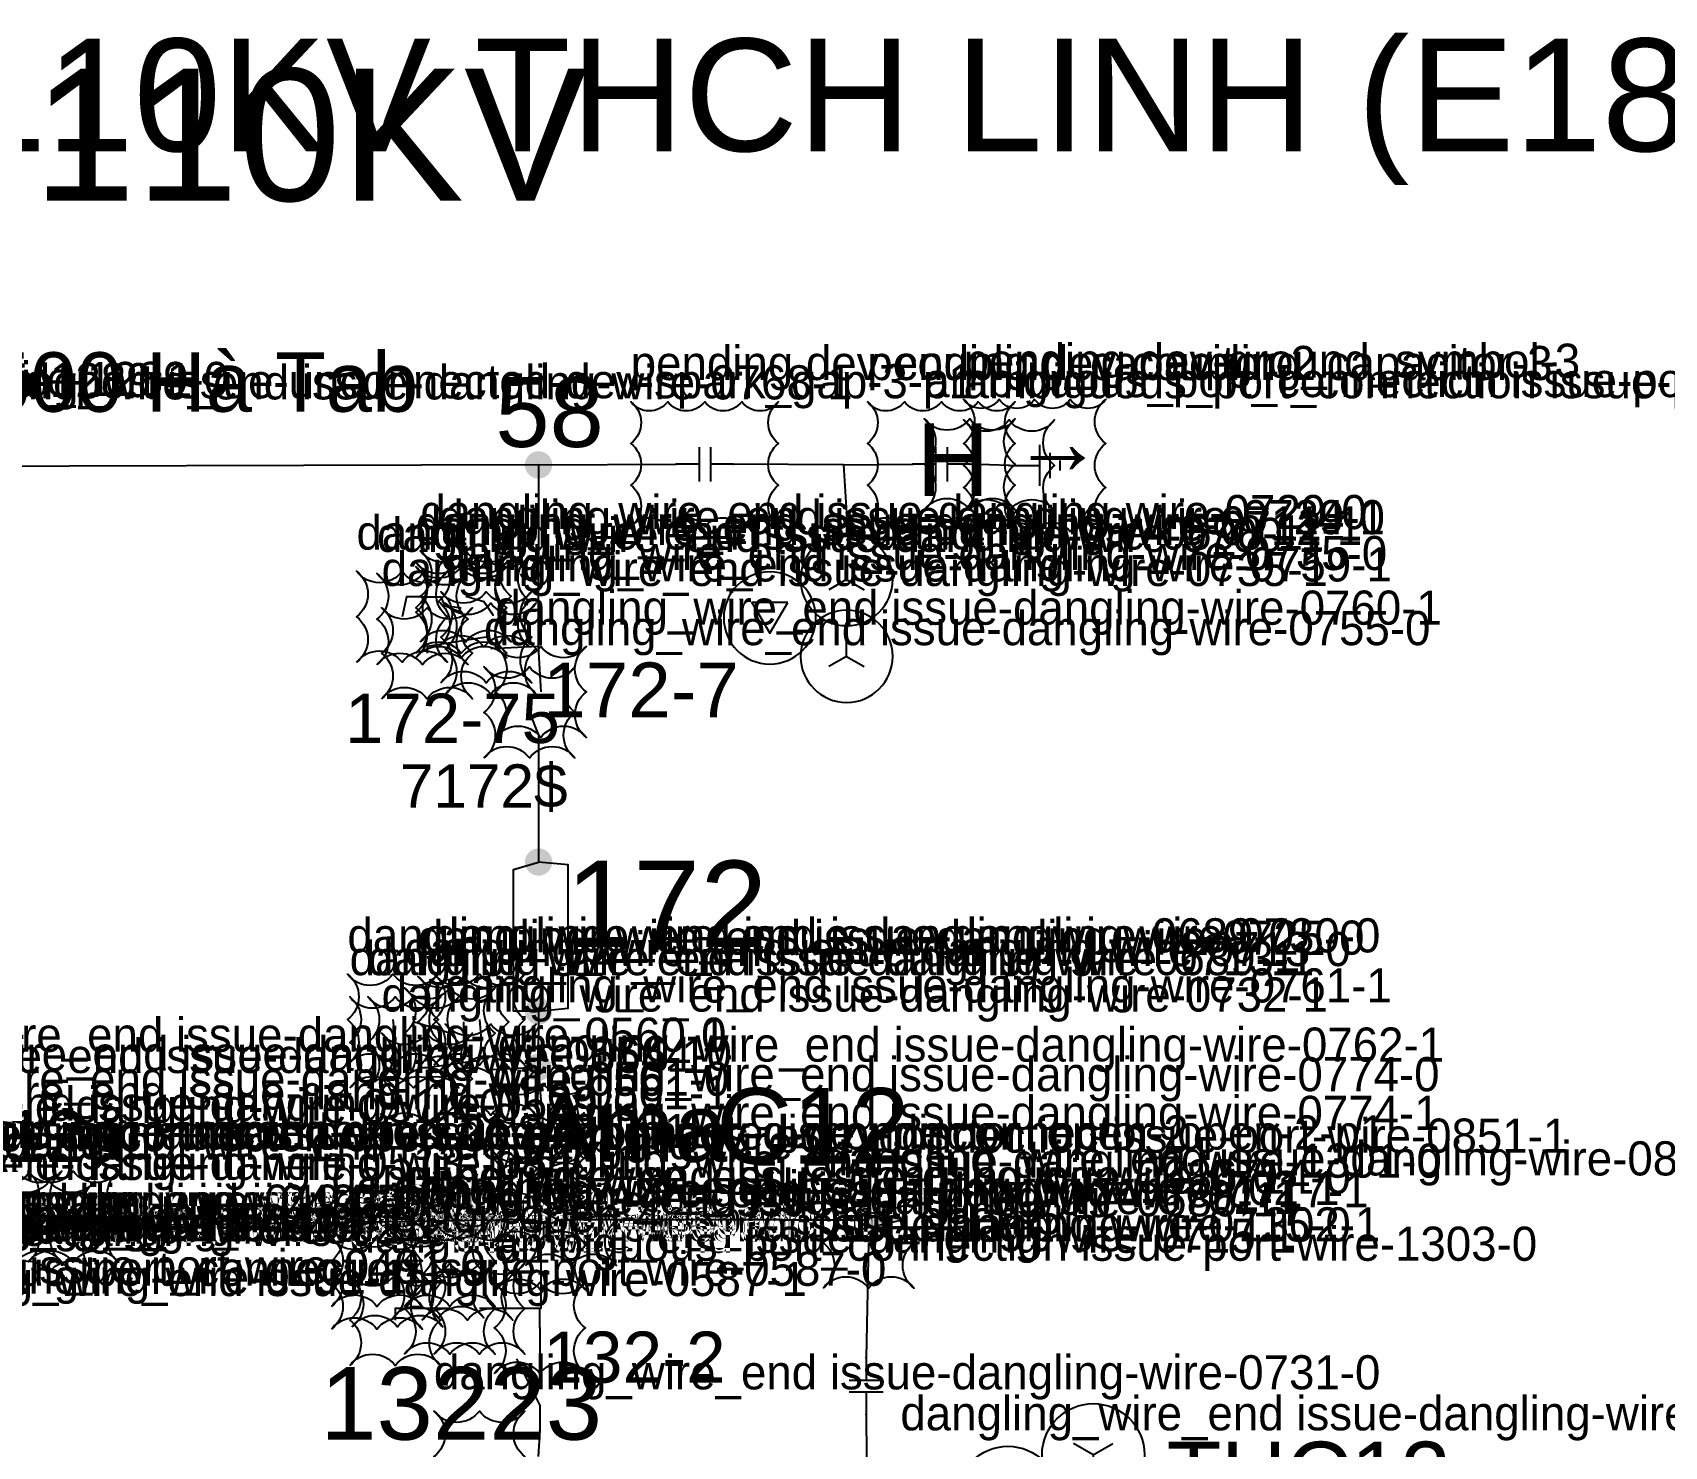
# Model space of a CAD drawing. Header units: millimetres. Extents: x -274 to 321, y 3 to 213.
# Drawn here: x 145.2 to 216.9, y 151 to 213.2 of the extents above; entities that cross this region are included whole.
import ezdxf

# ---------------------------------------------------------------- set-up
doc = ezdxf.new("R2010")
doc.units = ezdxf.units.MM
doc.layers.add('AI_REVIEW', color=2, linetype='Continuous')
doc.layers.add('TEXT', color=7, linetype='Continuous')
for name, color, linetype, lineweight in [('GROUND', 3, 'Continuous', 25), ('HV_110KV', 1, 'Continuous', 25), ('SLD_OTHER', 7, 'Continuous', 25)]:
    doc.layers.add(name, color=color, linetype=linetype, lineweight=lineweight)
doc.layers.add('SYM_PORTS', color=8, linetype='Continuous', plot=False)
doc.styles.add('SLD_TEXT', font='arial.ttf')

# ---------------------------------------------------------------- blocks, each defined once
blk = doc.blocks.new('SYM_GROUND_SYMBOL')
at = {"lineweight": 25}
for points in [[(0, 1.25), (0, -0.25)], [(-1, -0.25), (1, -0.25)], [(-0.625, -0.75), (0.625, -0.75)], [(-0.25, -1.25), (0.25, -1.25)]]:
    blk.add_lwpolyline(points, dxfattribs=at)
at = {"layer": 'SYM_PORTS'}
blk.add_point((0, 1.25), dxfattribs=at)
blk = doc.blocks.new('SYM_COUPLING_CAPACITOR')
at = {"lineweight": 25}
for points in [[(0, 1.25), (0, 0.25)], [(-0.75, 0.25), (0.75, 0.25)], [(-0.75, -0.25), (0.75, -0.25)], [(0, -0.25), (0, -1.25)]]:
    blk.add_lwpolyline(points, dxfattribs=at)
at = {"layer": 'SYM_PORTS'}
for p in [(0, 1.25), (0, -1.25)]:
    blk.add_point(p, dxfattribs=at)
blk.add_attdef('DEVICE_CODE', (1.75, -1.75), '', height=2)
blk = doc.blocks.new('SYM_VOLTAGE_TRANSFORMER')
at = {"lineweight": 25}
for points in [[(0, 4.625), (0, 3.625)], [(0, 1.375), (0, 2.375)], [(0, 1.375), (-0.8625, 0.875)], [(0, 1.375), (0.8625, 0.875)], [(0, -2.375), (0, -1.375)], [(0, -2.375), (-0.8625, -2.875)], [(0, -2.375), (0.8625, -2.875)]]:
    blk.add_lwpolyline(points, dxfattribs=at)
blk.add_lwpolyline([(2.875, 0.25), (4.625, 0.25), (3.75, -1.25)], close=True, dxfattribs=at)
for centre in [(0, 1.375), (3.75, -0.5), (0, -2.375)]:
    blk.add_circle(centre, 2.25, dxfattribs=at)
at = {"layer": 'SYM_PORTS'}
blk.add_point((0, 4.625), dxfattribs=at)
blk.add_attdef('DEVICE_CODE', (7, 1.625), '', height=2)
at = {"flags": 1}
blk.add_attdef('RATIO', (7, -1.375), '', height=2, dxfattribs=at)
blk = doc.blocks.new('SYM_DISCONNECTOR_OPEN')
at = {"lineweight": 25}
for points in [[(0, 2.5), (0, 1.25)], [(0, -1.25), (-1.125, 1)], [(0, -1.25), (0, -2.5)]]:
    blk.add_lwpolyline(points, dxfattribs=at)
at = {"layer": 'SYM_PORTS'}
for p in [(0, 2.5), (0, -2.5)]:
    blk.add_point(p, dxfattribs=at)
blk.add_attdef('DEVICE_CODE', (1, -0.5), '', height=2)
blk = doc.blocks.new('SYM_CABLE_TERMINATION')
at = {"lineweight": 25}
for points in [[(0, 1.25), (0, 0.5)], [(0, -0.625), (0, -1.25)]]:
    blk.add_lwpolyline(points, dxfattribs=at)
blk.add_lwpolyline([(-0.625, 0.5), (0.625, 0.5), (0, -0.625)], close=True, dxfattribs=at)
at = {"layer": 'SYM_PORTS'}
for p in [(0, 1.25), (0, -1.25)]:
    blk.add_point(p, dxfattribs=at)
blk = doc.blocks.new('SYM_LINE_FEEDER_ARROW')
blk.add_hatch(color=7).paths.add_polyline_path([(0, -3), (-0.5, -0.75), (0, -1.25), (0.5, -0.75)])
at = {"lineweight": 25}
blk.add_lwpolyline([(0, 3), (0, -1.25)], dxfattribs=at)
blk.add_lwpolyline([(0, -3), (-0.5, -0.75), (0, -1.25), (0.5, -0.75)], close=True, dxfattribs=at)
at = {"layer": 'SYM_PORTS'}
blk.add_point((0, 3), dxfattribs=at)
blk.add_attdef('LINE_NAME', (1.5, 0), '', height=2)

msp = doc.modelspace()

# ---------------------------------------------------------------- hatches: boundary and pattern name
at = {"layer": 'SLD_OTHER'}
h = msp.add_hatch(color=7, dxfattribs=at)
edge = h.paths.add_edge_path()
edge.add_arc((167.4, 194.175), 0.6, 0, 360)
h = msp.add_hatch(color=7, dxfattribs=at)
edge = h.paths.add_edge_path()
edge.add_arc((167.4, 176.725), 0.6, 0, 360)
h = msp.add_hatch(color=7, dxfattribs=at)
edge = h.paths.add_edge_path()
edge.add_arc((167.4, 170.175), 0.6, 0, 360)
h = msp.add_hatch(color=7, dxfattribs=at)
edge = h.paths.add_edge_path()
edge.add_arc((167.375, 167.7), 0.6, 0, 360)

# ---------------------------------------------------------------- linework, layer by layer
at = {"layer": 'AI_REVIEW'}
for points in [[(171.45, 191.45, -0.5), (173.075, 191.45, -0.5), (174.7, 191.45, -0.5), (176.325, 191.45, -0.5), (177.95, 191.45, -0.5), (177.95, 193.283, -0.5), (177.95, 195.117, -0.5), (177.95, 196.95, -0.5), (176.325, 196.95, -0.5), (174.7, 196.95, -0.5), (173.075, 196.95, -0.5), (171.45, 196.95, -0.5), (171.45, 195.117, -0.5), (171.45, 193.283, -0.5)], [(181.85, 191.45, -0.5), (183.475, 191.45, -0.5), (185.1, 191.45, -0.5), (186.725, 191.45, -0.5), (188.35, 191.45, -0.5), (188.35, 193.283, -0.5), (188.35, 195.117, -0.5), (188.35, 196.95, -0.5), (186.725, 196.95, -0.5), (185.1, 196.95, -0.5), (183.475, 196.95, -0.5), (181.85, 196.95, -0.5), (181.85, 195.117, -0.5), (181.85, 193.283, -0.5)], [(186.075, 191.25, -0.5), (187.637, 191.25, -0.5), (189.2, 191.25, -0.5), (190.762, 191.25, -0.5), (192.325, 191.25, -0.5), (192.325, 193.183, -0.5), (192.325, 195.117, -0.5), (192.325, 197.05, -0.5), (190.762, 197.05, -0.5), (189.2, 197.05, -0.5), (187.637, 197.05, -0.5), (186.075, 197.05, -0.5), (186.075, 195.117, -0.5), (186.075, 193.183, -0.5)], [(184.35, 192.2, -0.5), (186.35, 192.2, -0.5), (188.35, 192.2, -0.5), (188.35, 194.2, -0.5), (188.35, 196.2, -0.5), (186.35, 196.2, -0.5), (184.35, 196.2, -0.5), (184.35, 194.2, -0.5)], [(186.075, 192.15, -0.5), (188.075, 192.15, -0.5), (190.075, 192.15, -0.5), (190.075, 194.15, -0.5), (190.075, 196.15, -0.5), (188.075, 196.15, -0.5), (186.075, 196.15, -0.5), (186.075, 194.15, -0.5)], [(162.2, 186.4, -0.5), (164.2, 186.4, -0.5), (166.2, 186.4, -0.5), (166.2, 188.4, -0.5), (166.2, 190.4, -0.5), (164.2, 190.4, -0.5), (162.2, 190.4, -0.5), (162.2, 188.4, -0.5)], [(163, 186.175, -0.5), (165, 186.175, -0.5), (167, 186.175, -0.5), (167, 188.175, -0.5), (167, 190.175, -0.5), (165, 190.175, -0.5), (163, 190.175, -0.5), (163, 188.175, -0.5)], [(163, 186.175, -0.5), (165, 186.175, -0.5), (167, 186.175, -0.5), (167, 188.175, -0.5), (167, 190.175, -0.5), (165, 190.175, -0.5), (163, 190.175, -0.5), (163, 188.175, -0.5)], [(163, 186.175, -0.5), (165, 186.175, -0.5), (167, 186.175, -0.5), (167, 188.175, -0.5), (167, 190.175, -0.5), (165, 190.175, -0.5), (163, 190.175, -0.5), (163, 188.175, -0.5)], [(159.4, 185.5, -0.5), (161.4, 185.5, -0.5), (163.4, 185.5, -0.5), (163.4, 187.5, -0.5), (163.4, 189.5, -0.5), (161.4, 189.5, -0.5), (159.4, 189.5, -0.5), (159.4, 187.5, -0.5)], [(160.3, 185.4, -0.5), (162.3, 185.4, -0.5), (164.3, 185.4, -0.5), (164.3, 187.4, -0.5), (164.3, 189.4, -0.5), (162.3, 189.4, -0.5), (160.3, 189.4, -0.5), (160.3, 187.4, -0.5)], [(162, 185.9, -0.5), (164, 185.9, -0.5), (166, 185.9, -0.5), (166, 187.9, -0.5), (166, 189.9, -0.5), (164, 189.9, -0.5), (162, 189.9, -0.5), (162, 187.9, -0.5)], [(162, 185.7, -0.5), (164, 185.7, -0.5), (166, 185.7, -0.5), (166, 187.7, -0.5), (166, 189.7, -0.5), (164, 189.7, -0.5), (162, 189.7, -0.5), (162, 187.7, -0.5)], [(163.1, 184.6, -0.5), (165.1, 184.6, -0.5), (167.1, 184.6, -0.5), (167.1, 186.6, -0.5), (167.1, 188.6, -0.5), (165.1, 188.6, -0.5), (163.1, 188.6, -0.5), (163.1, 186.6, -0.5)], [(160.5, 183.9, -0.5), (162.5, 183.9, -0.5), (164.5, 183.9, -0.5), (164.5, 185.9, -0.5), (164.5, 187.9, -0.5), (162.5, 187.9, -0.5), (160.5, 187.9, -0.5), (160.5, 185.9, -0.5)], [(163.3, 184.1, -0.5), (165.3, 184.1, -0.5), (167.3, 184.1, -0.5), (167.3, 186.1, -0.5), (167.3, 188.1, -0.5), (165.3, 188.1, -0.5), (163.3, 188.1, -0.5), (163.3, 186.1, -0.5)], [(165.5, 182.2, -0.5), (167.5, 182.2, -0.5), (169.5, 182.2, -0.5), (169.5, 184.2, -0.5), (169.5, 186.2, -0.5), (167.5, 186.2, -0.5), (165.5, 186.2, -0.5), (165.5, 184.2, -0.5)], [(165, 181.3, -0.5), (167, 181.3, -0.5), (169, 181.3, -0.5), (169, 183.3, -0.5), (169, 185.3, -0.5), (167, 185.3, -0.5), (165, 185.3, -0.5), (165, 183.3, -0.5)], [(159, 167.8, -0.5), (161, 167.8, -0.5), (163, 167.8, -0.5), (163, 169.8, -0.5), (163, 171.8, -0.5), (161, 171.8, -0.5), (159, 171.8, -0.5), (159, 169.8, -0.5)], [(162.1, 167.7, -0.5), (164.1, 167.7, -0.5), (166.1, 167.7, -0.5), (166.1, 169.7, -0.5), (166.1, 171.7, -0.5), (164.1, 171.7, -0.5), (162.1, 171.7, -0.5), (162.1, 169.7, -0.5)], [(162.8, 167.8, -0.5), (164.8, 167.8, -0.5), (166.8, 167.8, -0.5), (166.8, 169.8, -0.5), (166.8, 171.8, -0.5), (164.8, 171.8, -0.5), (162.8, 171.8, -0.5), (162.8, 169.8, -0.5)], [(159.1, 166.8, -0.5), (161.1, 166.8, -0.5), (163.1, 166.8, -0.5), (163.1, 168.8, -0.5), (163.1, 170.8, -0.5), (161.1, 170.8, -0.5), (159.1, 170.8, -0.5), (159.1, 168.8, -0.5)], [(159.9, 166.8, -0.5), (161.9, 166.8, -0.5), (163.9, 166.8, -0.5), (163.9, 168.8, -0.5), (163.9, 170.8, -0.5), (161.9, 170.8, -0.5), (159.9, 170.8, -0.5), (159.9, 168.8, -0.5)], [(161.5, 167.2, -0.5), (163.5, 167.2, -0.5), (165.5, 167.2, -0.5), (165.5, 169.2, -0.5), (165.5, 171.2, -0.5), (163.5, 171.2, -0.5), (161.5, 171.2, -0.5), (161.5, 169.2, -0.5)], [(163.3, 165.6, -0.5), (165.3, 165.6, -0.5), (167.3, 165.6, -0.5), (167.3, 167.6, -0.5), (167.3, 169.6, -0.5), (165.3, 169.6, -0.5), (163.3, 169.6, -0.5), (163.3, 167.6, -0.5)], [(160.5, 165.2, -0.5), (162.5, 165.2, -0.5), (164.5, 165.2, -0.5), (164.5, 167.2, -0.5), (164.5, 169.2, -0.5), (162.5, 169.2, -0.5), (160.5, 169.2, -0.5), (160.5, 167.2, -0.5)], [(165.6, 163, -0.5), (167.6, 163, -0.5), (169.6, 163, -0.5), (169.6, 165, -0.5), (169.6, 167, -0.5), (167.6, 167, -0.5), (165.6, 167, -0.5), (165.6, 165, -0.5)], [(165.4, 161.7, -0.5), (167.4, 161.7, -0.5), (169.4, 161.7, -0.5), (169.4, 163.7, -0.5), (169.4, 165.7, -0.5), (167.4, 165.7, -0.5), (165.4, 165.7, -0.5), (165.4, 163.7, -0.5)], [(165.4, 160, -0.5), (167.4, 160, -0.5), (169.4, 160, -0.5), (169.4, 162, -0.5), (169.4, 164, -0.5), (167.4, 164, -0.5), (165.4, 164, -0.5), (165.4, 162, -0.5)], [(142.45, 159.138, -0.5), (144.45, 159.138, -0.5), (146.45, 159.138, -0.5), (146.45, 161.138, -0.5), (146.45, 163.138, -0.5), (144.45, 163.138, -0.5), (142.45, 163.138, -0.5), (142.45, 161.138, -0.5)], [(144.95, 159.138, -0.5), (146.95, 159.138, -0.5), (148.95, 159.138, -0.5), (148.95, 161.138, -0.5), (148.95, 163.138, -0.5), (146.95, 163.138, -0.5), (144.95, 163.138, -0.5), (144.95, 161.138, -0.5)], [(166.825, 159, -0.5), (168.825, 159, -0.5), (170.825, 159, -0.5), (170.825, 161, -0.5), (170.825, 163, -0.5), (168.825, 163, -0.5), (166.825, 163, -0.5), (166.825, 161, -0.5)], [(143.9, 158.7, -0.5), (145.9, 158.7, -0.5), (147.9, 158.7, -0.5), (147.9, 160.7, -0.5), (147.9, 162.7, -0.5), (145.9, 162.7, -0.5), (143.9, 162.7, -0.5), (143.9, 160.7, -0.5)], [(165.5, 157.9, -0.5), (167.5, 157.9, -0.5), (169.5, 157.9, -0.5), (169.5, 159.9, -0.5), (169.5, 161.9, -0.5), (167.5, 161.9, -0.5), (165.5, 161.9, -0.5), (165.5, 159.9, -0.5)], [(179.9, 158, -0.5), (181.9, 158, -0.5), (183.9, 158, -0.5), (183.9, 160, -0.5), (183.9, 162, -0.5), (181.9, 162, -0.5), (179.9, 162, -0.5), (179.9, 160, -0.5)], [(158.3, 157.2, -0.5), (160.3, 157.2, -0.5), (162.3, 157.2, -0.5), (162.3, 159.2, -0.5), (162.3, 161.2, -0.5), (160.3, 161.2, -0.5), (158.3, 161.2, -0.5), (158.3, 159.2, -0.5)], [(161, 156.7, -0.5), (163, 156.7, -0.5), (165, 156.7, -0.5), (165, 158.7, -0.5), (165, 160.7, -0.5), (163, 160.7, -0.5), (161, 160.7, -0.5), (161, 158.7, -0.5)], [(161.5, 157.2, -0.5), (163.5, 157.2, -0.5), (165.5, 157.2, -0.5), (165.5, 159.2, -0.5), (165.5, 161.2, -0.5), (163.5, 161.2, -0.5), (161.5, 161.2, -0.5), (161.5, 159.2, -0.5)], [(158.3, 156.2, -0.5), (160.3, 156.2, -0.5), (162.3, 156.2, -0.5), (162.3, 158.2, -0.5), (162.3, 160.2, -0.5), (160.3, 160.2, -0.5), (158.3, 160.2, -0.5), (158.3, 158.2, -0.5)], [(159.2, 156.3, -0.5), (161.2, 156.3, -0.5), (163.2, 156.3, -0.5), (163.2, 158.3, -0.5), (163.2, 160.3, -0.5), (161.2, 160.3, -0.5), (159.2, 160.3, -0.5), (159.2, 158.3, -0.5)], [(162.275, 156.6, -0.5), (164.275, 156.6, -0.5), (166.275, 156.6, -0.5), (166.275, 158.6, -0.5), (166.275, 160.6, -0.5), (164.275, 160.6, -0.5), (162.275, 160.6, -0.5), (162.275, 158.6, -0.5)], [(159.1, 154.6, -0.5), (161.1, 154.6, -0.5), (163.1, 154.6, -0.5), (163.1, 156.6, -0.5), (163.1, 158.6, -0.5), (161.1, 158.6, -0.5), (159.1, 158.6, -0.5), (159.1, 156.6, -0.5)], [(161.5, 155.1, -0.5), (163.5, 155.1, -0.5), (165.5, 155.1, -0.5), (165.5, 157.1, -0.5), (165.5, 159.1, -0.5), (163.5, 159.1, -0.5), (161.5, 159.1, -0.5), (161.5, 157.1, -0.5)], [(162.8, 155.1, -0.5), (164.8, 155.1, -0.5), (166.8, 155.1, -0.5), (166.8, 157.1, -0.5), (166.8, 159.1, -0.5), (164.8, 159.1, -0.5), (162.8, 159.1, -0.5), (162.8, 157.1, -0.5)], [(165.456, 154.25, -0.5), (167.456, 154.25, -0.5), (169.456, 154.25, -0.5), (169.456, 156.25, -0.5), (169.456, 158.25, -0.5), (167.456, 158.25, -0.5), (165.456, 158.25, -0.5), (165.456, 156.25, -0.5)], [(162.8, 148.6, -0.5), (164.8, 148.6, -0.5), (166.8, 148.6, -0.5), (166.8, 150.6, -0.5), (166.8, 152.6, -0.5), (164.8, 152.6, -0.5), (162.8, 152.6, -0.5), (162.8, 150.6, -0.5)]]:
    msp.add_lwpolyline(points, format="xyb", close=True, dxfattribs=at)
at = {"layer": 'GROUND'}
msp.add_lwpolyline([(188.075, 194.15), (186.35, 194.2)], dxfattribs=at)
at = {"layer": 'HV_110KV'}
for points in [[(180.8, 194.175), (175.95, 194.2)], [(180.8, 194.175), (183.85, 194.2)], [(180.8, 194.175), (180.938, 192.062)], [(167.5, 159.9), (167.5, 157.1), (167.456, 157.1)], [(167.456, 157.1), (164.8, 157.1)], [(167.456, 156.25), (167.456, 157.1)], [(167.456, 151.75), (167.375, 150.6)]]:
    msp.add_lwpolyline(points, dxfattribs=at)
at = {"layer": 'SLD_OTHER'}
for points in [[(167.4, 194.175), (141.6, 194.1)], [(167.4, 194.175), (167.375, 186.2)], [(167.4, 194.175), (173.45, 194.2)], [(162.3, 188.375), (161.6, 188.375), (161.4, 187.5)], [(162.3, 188.375), (163.1, 188.375), (163.263, 187.992)], [(162.3, 188.375), (162.3, 187.4)], [(163.263, 187.992), (164, 187.9)], [(163.263, 187.992), (164, 187.7)], [(164.2, 188.4), (165, 188.175)], [(165, 188.175), (165.4, 187.567), (165, 188.175)], [(165.1, 186.6), (162.5, 186.2), (162.5, 185.9)], [(167.375, 186.2), (165.3, 186.1)], [(167.375, 186.2), (167.5, 184.2)], [(167, 183.3), (167.4, 182.3), (167.4, 176.725)], [(167.4, 170.175), (166.3, 170.175), (166.3, 176.4), (167.4, 176.725)], [(167.4, 170.175), (168.7, 170.3), (168.7, 172.6), (168.7, 176.6), (167.4, 176.725)], [(167.4, 170.175), (167.375, 167.7)], [(161, 169.8), (161.1, 168.8)], [(163.5, 169.2), (161.9, 169.7), (161.9, 168.8)], [(164.1, 169.7), (164.1, 168.9), (164.875, 168.9)], [(164.8, 169.8), (164.875, 168.9)], [(164.875, 168.9), (164.8, 168), (162.6, 167.7), (162.5, 167.2)], [(167.375, 167.7), (165.3, 167.6)], [(167.375, 167.7), (167.6, 165)], [(167.4, 163.7), (167.4, 162)], [(166.575, 161), (145.9, 160.7)], [(178.05, 161), (168.825, 161)], [(181.9, 160), (181.8, 154.95)], [(160.3, 159.2), (160.3, 158.2)], [(162.31, 158.6), (162.2, 159.2), (161.4, 159.2), (161.2, 158.3)], [(163.5, 159.2), (163.638, 158.462)], [(162.31, 158.6), (163, 158.7)], [(162.31, 158.6), (163.638, 158.462)], [(163.638, 158.462), (164.275, 158.6)], [(163.5, 157.1), (161.1, 157.1), (161.1, 156.6)], [(181.8, 152.45), (181.825, 148.7)]]:
    msp.add_lwpolyline(points, dxfattribs=at)

# ---------------------------------------------------------------- block references
at = {"layer": 'GROUND', "xscale": 0.9, "yscale": 0.9, "rotation": 90}
msp.add_blockref('SYM_GROUND_SYMBOL', (189.2, 194.15), dxfattribs=at)
at = {"layer": 'GROUND', "rotation": 270}
msp.add_blockref('SYM_COUPLING_CAPACITOR', (185.1, 194.2), dxfattribs=at)
at = {"layer": 'HV_110KV', "rotation": 270}
msp.add_blockref('SYM_COUPLING_CAPACITOR', (174.7, 194.2), dxfattribs=at)
at = {"layer": 'HV_110KV', "xscale": -0.9, "yscale": 0.9}
msp.add_blockref('SYM_VOLTAGE_TRANSFORMER', (180.938, 187.9), dxfattribs=at)
at = {"layer": 'HV_110KV'}
ref = msp.add_blockref('SYM_DISCONNECTOR_OPEN', (167.456, 154), dxfattribs=dict(at, xscale=0.9, yscale=0.9))
ref.add_attrib('DEVICE_CODE', '132-2', (167.6, 153.844), dxfattribs={"layer": 'TEXT', "height": 2.2462, "style": 'SLD_TEXT'})
ref = msp.add_blockref('SYM_VOLTAGE_TRANSFORMER', (191.775, 148.3), dxfattribs=dict(at, rotation=180))
ref.add_attrib('DEVICE_CODE', 'TUC12', (195, 148.434), dxfattribs={"layer": 'TEXT', "height": 2.8187, "style": 'SLD_TEXT'})
at = {"layer": 'SLD_OTHER', "rotation": 270}
msp.add_blockref('SYM_DISCONNECTOR_OPEN', (144.45, 161.138), dxfattribs=at)
at = {"layer": 'SLD_OTHER', "xscale": 0.9, "yscale": 0.9, "rotation": 90}
for name, p in [('SYM_CABLE_TERMINATION', (167.7, 161)), ('SYM_LINE_FEEDER_ARROW', (180.75, 161))]:
    msp.add_blockref(name, p, dxfattribs=at)
at = {"layer": 'SLD_OTHER'}
msp.add_blockref('SYM_COUPLING_CAPACITOR', (181.8, 153.7), dxfattribs=at)

# ---------------------------------------------------------------- texts
at = {"layer": 'AI_REVIEW', "char_height": 1.5, "attachment_point": 7}
for s, insert in [('pending dev-coupling_capacitor-2', (171.45, 197.45)), ('pending dev-coupling_capacitor-3', (181.85, 197.45)), ('pending dev-ground_symbol-3', (186.075, 197.55)), ('ambiguous_port_connection issue-port-wire-1289-1', (106.35, 196.7)), ('ambiguous_port_connection issue-port-wire-1289-0', (107.975, 196.75)), ('unconnected_port issue-unconnected-dev-spark_gap-3-p1', (134.45, 196.65)), ('dangling_wire_end issue-dangling-wire-0768-1', (139.6, 196.6)), ('ambiguous_port_connection issue-port-wire-1291-1', (184.35, 196.7)), ('ambiguous_port_connection issue-port-wire-1291-0', (186.075, 196.65)), ('dangling_wire_end issue-dangling-wire-0729-0', (162.2, 190.9)), ('dangling_wire_end issue-dangling-wire-0711-1', (162, 190.4)), ('dangling_wire_end issue-dangling-wire-0712-1', (162, 190.2)), ('dangling_wire_end issue-dangling-wire-0729-1', (163, 190.675)), ('dangling_wire_end issue-dangling-wire-0734-0', (163, 190.675)), ('dangling_wire_end issue-dangling-wire-0734-1', (163, 190.675)), ('dangling_wire_end issue-dangling-wire-0698-1', (159.4, 190)), ('dangling_wire_end issue-dangling-wire-0700-1', (160.3, 189.9)), ('dangling_wire_end issue-dangling-wire-0735-0', (163.1, 189.1)), ('dangling_wire_end issue-dangling-wire-0735-1', (160.5, 188.4)), ('dangling_wire_end issue-dangling-wire-0759-1', (163.3, 188.6)), ('dangling_wire_end issue-dangling-wire-0760-1', (165.5, 186.7)), ('dangling_wire_end issue-dangling-wire-0755-0', (165, 185.8)), ('dangling_wire_end issue-dangling-wire-0689-0', (159, 172.3)), ('dangling_wire_end issue-dangling-wire-0730-0', (162.8, 172.3)), ('dangling_wire_end issue-dangling-wire-0713-0', (161.5, 171.7)), ('dangling_wire_end issue-dangling-wire-0725-0', (162.1, 172.2)), ('dangling_wire_end issue-dangling-wire-0689-1', (159.1, 171.3)), ('dangling_wire_end issue-dangling-wire-0713-1', (159.9, 171.3)), ('dangling_wire_end issue-dangling-wire-0761-1', (163.3, 170.1)), ('dangling_wire_end issue-dangling-wire-0732-1', (160.5, 169.7)), ('dangling_wire_end issue-dangling-wire-0560-0', (134.067, 167.933)), ('dangling_wire_end issue-dangling-wire-0560-1', (134.067, 167.933)), ('dangling_wire_end issue-dangling-wire-0762-1', (165.6, 167.5)), ('dangling_wire_end issue-dangling-wire-0564-1', (133.2, 167)), ('dangling_wire_end issue-dangling-wire-0564-0', (134.3, 167.1)), ('dangling_wire_end issue-dangling-wire-0561-0', (134.2, 166)), ('dangling_wire_end issue-dangling-wire-0774-0', (165.4, 166.2)), ('dangling_wire_end issue-dangling-wire-0561-1', (134.2, 165.4)), ('dangling_wire_end issue-dangling-wire-0514-0', (124.3, 164.8)), ('dangling_wire_end issue-dangling-wire-0539-0', (130.2, 164.9)), ('dangling_wire_end issue-dangling-wire-0774-1', (165.4, 164.5)), ('unconnected_port issue-unconnected-dev-121-p2', (124.75, 163.7)), ('unconnected_port issue-unconnected-dev-121-p1', (129.75, 163.7)), ('missing_label issue-missing_label-dev-disconnector_open-2', (142.45, 163.638)), ('unconnected_port issue-unconnected-dev-disconnector_open-2-p1', (144.95, 163.638)), ('missing_label issue-missing_label-dev-disconnector_open-3', (111.6, 163.556)), ('dangling_wire_end issue-dangling-wire-0741-1', (143.9, 163.2)), ('ambiguous_port_connection issue-port-wire-0851-1', (166.825, 163.5)), ('dangling_wire_end issue-dangling-wire-0513-1', (124.3, 162.3)), ('dangling_wire_end issue-dangling-wire-0540-1', (130.2, 162.3)), ('dangling_wire_end issue-dangling-wire-1301-0', (165.5, 162.4)), ('dangling_wire_end issue-dangling-wire-0868-0', (179.9, 162.5)), ('dangling_wire_end issue-dangling-wire-0686-0', (158.3, 161.7)), ('dangling_wire_end issue-dangling-wire-0714-0', (161.5, 161.7)), ('dangling_wire_end issue-dangling-wire-0701-1', (159.2, 160.8)), ('dangling_wire_end issue-dangling-wire-0702-1', (161, 161.2)), ('dangling_wire_end issue-dangling-wire-0717-1', (162.275, 161.1)), ('dangling_wire_end issue-dangling-wire-0494-0', (120, 160.6)), ('dangling_wire_end issue-dangling-wire-0497-0', (120.7, 160.6)), ('dangling_wire_end issue-dangling-wire-0507-0', (122.9, 160.6)), ('dangling_wire_end issue-dangling-wire-0509-0', (123.8, 160.6)), ('dangling_wire_end issue-dangling-wire-0593-0', (137.4, 160.6)), ('dangling_wire_end issue-dangling-wire-0686-1', (158.3, 160.7)), ('missing_label issue-missing_label-dev-disconnector_open-4', (119.256, 160)), ('dangling_wire_end issue-dangling-wire-0494-1', (120, 159.6)), ('dangling_wire_end issue-dangling-wire-0497-1', (120.8, 159.6)), ('dangling_wire_end issue-dangling-wire-0502-1', (121.5, 159.5)), ('dangling_wire_end issue-dangling-wire-0502-0', (122.3, 160)), ('dangling_wire_end issue-dangling-wire-0507-1', (123, 159.6)), ('dangling_wire_end issue-dangling-wire-0509-1', (123.7, 159.4)), ('missing_label issue-missing_label-dev-disconnector_open-5', (136.856, 159.9)), ('dangling_wire_end issue-dangling-wire-0593-1', (137.5, 159.6)), ('dangling_wire_end issue-dangling-wire-0605-0', (140.7, 159.625)), ('dangling_wire_end issue-dangling-wire-0605-1', (140.7, 159.625)), ('dangling_wire_end issue-dangling-wire-0715-0', (161.5, 159.6)), ('dangling_wire_end issue-dangling-wire-1302-1', (162.8, 159.6)), ('dangling_wire_end issue-dangling-wire-0715-1', (159.1, 159.1)), ('ambiguous_port_connection issue-port-wire-1303-0', (165.456, 158.75)), ('ambiguous_port_connection issue-port-wire-0491-0', (119.256, 157.75)), ('dangling_wire_end issue-dangling-wire-0491-1', (120, 157.3)), ('ambiguous_port_connection issue-port-wire-0587-0', (136.856, 157.65)), ('dangling_wire_end issue-dangling-wire-0587-1', (137.6, 157.2)), ('dangling_wire_end issue-dangling-wire-0731-0', (162.8, 153.1)), ('dangling_wire_end issue-dangling-wire-0886-0', (183.3, 151.3))]:
    msp.add_mtext(s, dxfattribs=dict(at, insert=insert))
at = {"layer": 'TEXT', "attachment_point": 7, "style": 'SLD_TEXT'}
for s, insert, char_height in [('I110KV THCH LINH (E18.1)', (140, 206.47), 4.94749), ('SO Đ NHT TH TRM 110KV', (71.3, 205.697), 5.80607), ('172 T500 Hà Tab', (133.7, 196.472), 2.61365), ('58', (165.5, 194.92), 3.0676), ('H', (184, 192.812), 3.188), ('→', (188.2, 193.779), 2.879), ('172-7', (167.6, 183.083), 2.4069), ('172-75', (158.9, 181.92), 2.1707), ('7172}$', (161.3, 178.926), 1.8989), ('172', (168.6, 172.985), 3.7988), ('Ama', (167.108, 163.512), 2.9875), ('C12', (175.2, 163.423), 3.3211), ('u12a', (142.2, 163.516), 2.2746), ('13223', (157.8, 151.296), 3.1903)]:
    msp.add_mtext(s, dxfattribs=dict(at, insert=insert, char_height=char_height))

doc.saveas('drawing.dxf')
